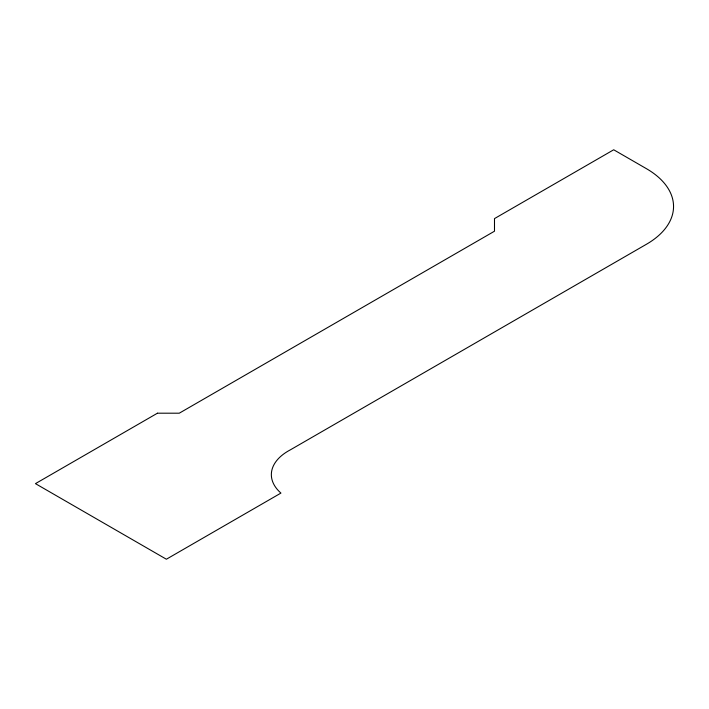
<?xml version="1.0" encoding="UTF-8"?>
<svg xmlns="http://www.w3.org/2000/svg" width="709" height="709" viewBox="0 0 709 709"><rect width="100%" height="100%" fill="white"/><g stroke="black" fill="none" stroke-linecap="round" stroke-linejoin="round"><path stroke-width="1.06" d="M157.442 413.196L35.45 483.635L166.376 559.224L280.932 493.083A58.041 33.509 0 0 1 290.353 449.852L646.431 244.268A92.578 53.45 0 0 0 646.431 168.68L613.702 149.776L494.492 218.602L494.492 231.205L179.262 413.196L157.442 413.196"/></g></svg>
